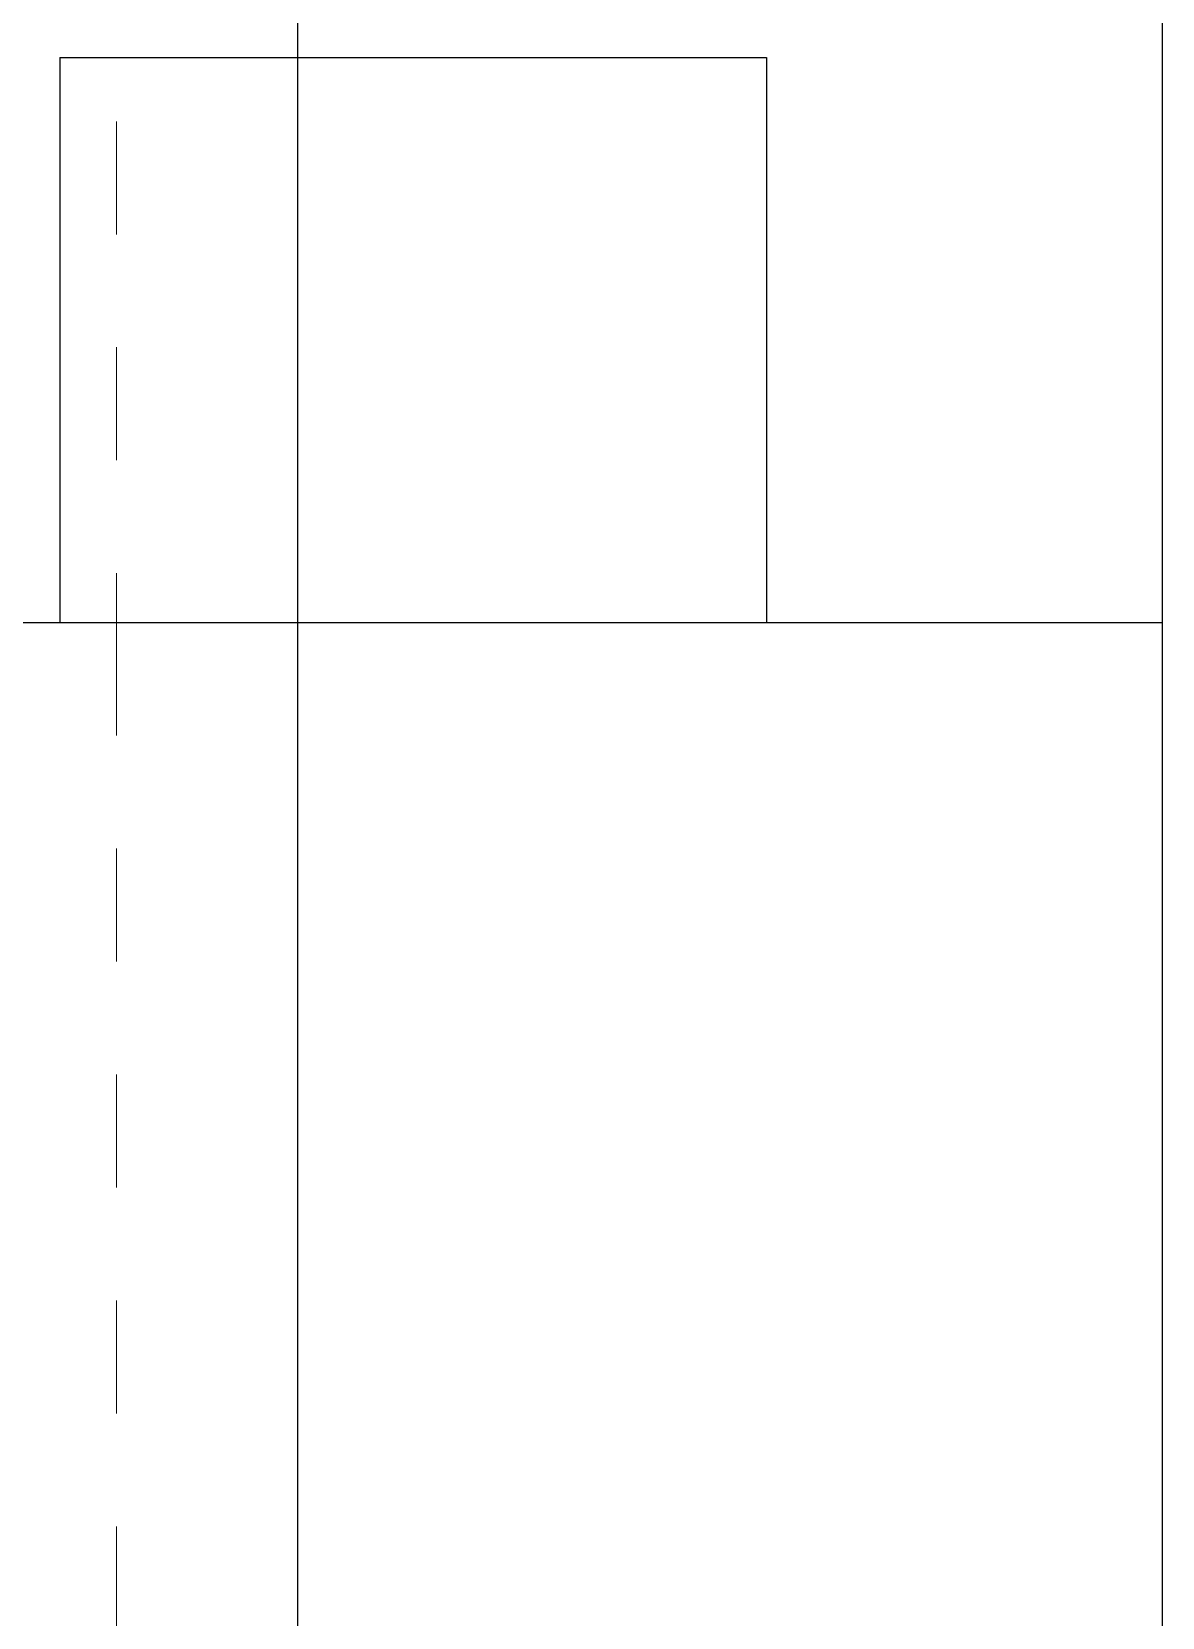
# Model space of a CAD drawing. Header units: inches. Extents: x -97.9 to -4.6, y 287.7 to 374.8.
# Drawn here: x -67.805 to -66.805, y 359.787 to 361.19 of the extents above; entities that cross this region are included whole.
import ezdxf

# ---------------------------------------------------------------- set-up
doc = ezdxf.new("R2010")
doc.units = ezdxf.units.IN
doc.header["$MEASUREMENT"] = 0
doc.linetypes.add('DASHED2', pattern=[0.375, 0.25, -0.125])
doc.linetypes.add('HIDDEN', pattern=[0.375, 0.25, -0.125])
doc.layers.add('A2 Hatch', color=8, linetype='Continuous', lineweight=9)

msp = doc.modelspace()

# ---------------------------------------------------------------- linework, layer by layer
at = {"color": 1}
for p, q in [((-66.8048, 373.4244), (-66.8048, 360.6671)), ((-67.5698, 373.1649), (-67.5698, 360.6671)), ((-67.7798, 361.1672), (-67.7798, 360.6672)), ((-67.7798, 361.1672), (-67.1548, 361.1672)), ((-67.7798, 361.1672), (-67.7798, 360.6672)), ((-67.7798, 361.1672), (-67.1548, 361.1672)), ((-67.7798, 361.1672), (-67.7798, 360.6672)), ((-67.7798, 361.1672), (-67.1548, 361.1672)), ((-67.7798, 361.1672), (-67.7798, 360.6672)), ((-67.7798, 361.1672), (-67.1548, 361.1672)), ((-67.7798, 361.1671), (-67.7798, 360.6671)), ((-67.7798, 361.1671), (-67.1548, 361.1671)), ((-67.7798, 361.1671), (-67.7798, 360.6671)), ((-67.7798, 361.1671), (-67.1548, 361.1671)), ((-67.7798, 361.1671), (-67.7798, 360.6671)), ((-67.7798, 361.1671), (-67.1548, 361.1671)), ((-67.7798, 361.1671), (-67.7798, 360.6671)), ((-67.7798, 361.1671), (-67.1548, 361.1671)), ((-67.7798, 361.1671), (-67.7798, 360.6671)), ((-67.7798, 361.1671), (-67.1548, 361.1671)), ((-67.7798, 361.1671), (-67.7798, 360.6671)), ((-67.7798, 361.1671), (-67.1548, 361.1671)), ((-67.7798, 361.1671), (-67.7798, 360.6671)), ((-67.7798, 361.1671), (-67.1548, 361.1671)), ((-67.7798, 361.1671), (-67.7798, 360.6671)), ((-67.7798, 361.1671), (-67.1548, 361.1671)), ((-67.7798, 361.1671), (-67.7798, 360.6671)), ((-67.7798, 361.1671), (-67.1548, 361.1671)), ((-67.7798, 361.1671), (-67.7798, 360.6671)), ((-67.7798, 361.1671), (-67.1548, 361.1671)), ((-67.7798, 361.1671), (-67.7798, 360.6671)), ((-67.7798, 361.1671), (-67.1548, 361.1671)), ((-67.7798, 361.1671), (-67.7798, 360.6671)), ((-67.7798, 361.1671), (-67.1548, 361.1671)), ((-67.7798, 361.1671), (-67.7798, 360.6671)), ((-67.7798, 361.1671), (-67.1548, 361.1671)), ((-67.7798, 361.1671), (-67.7798, 360.6671)), ((-67.7798, 361.1671), (-67.1548, 361.1671)), ((-67.7798, 361.1671), (-67.7798, 360.6671)), ((-67.7798, 361.1671), (-67.1548, 361.1671)), ((-67.7798, 361.1671), (-67.7798, 360.6671)), ((-67.7798, 361.1671), (-67.1548, 361.1671)), ((-67.7798, 361.1671), (-67.7798, 360.6671)), ((-67.7798, 361.1671), (-67.1548, 361.1671)), ((-67.7798, 361.1671), (-67.7798, 360.6671)), ((-67.7798, 361.1671), (-67.1548, 361.1671)), ((-67.7798, 361.1671), (-67.7798, 360.6671)), ((-67.7798, 361.1671), (-67.1548, 361.1671)), ((-67.7798, 361.1671), (-67.7798, 360.6671)), ((-67.7798, 361.1671), (-67.1548, 361.1671)), ((-67.7798, 361.1671), (-67.7798, 360.6671)), ((-67.7798, 361.1671), (-67.1548, 361.1671)), ((-67.7798, 361.1671), (-67.7798, 360.6671)), ((-67.7798, 361.1671), (-67.1548, 361.1671)), ((-67.7798, 361.1671), (-67.7798, 360.6671)), ((-67.7798, 361.1671), (-67.1548, 361.1671)), ((-67.7798, 361.1671), (-67.7798, 360.6671)), ((-67.7798, 361.1671), (-67.1548, 361.1671)), ((-67.7798, 361.1671), (-67.7798, 360.6671)), ((-67.7798, 361.1671), (-67.1548, 361.1671)), ((-67.7798, 361.1671), (-67.7798, 360.6671)), ((-67.7798, 361.1671), (-67.1548, 361.1671)), ((-67.7798, 361.1671), (-67.7798, 360.6671)), ((-67.7798, 361.1671), (-67.1548, 361.1671)), ((-67.7798, 361.1671), (-67.7798, 360.6671)), ((-67.7798, 361.1671), (-67.1548, 361.1671)), ((-67.7798, 361.1671), (-67.7798, 360.6671)), ((-67.7798, 361.1671), (-67.1548, 361.1671)), ((-67.7798, 361.1671), (-67.7798, 360.6671)), ((-67.7798, 361.1671), (-67.1548, 361.1671)), ((-67.7798, 361.1671), (-67.7798, 360.6671)), ((-67.7798, 361.1671), (-67.1548, 361.1671)), ((-67.7798, 361.1671), (-67.7798, 360.6671)), ((-67.7798, 361.1671), (-67.1548, 361.1671)), ((-67.7798, 361.1671), (-67.7798, 360.6671)), ((-67.7798, 361.1671), (-67.1548, 361.1671)), ((-67.7798, 361.1671), (-67.7798, 360.6671)), ((-67.7798, 361.1671), (-67.1548, 361.1671)), ((-67.7798, 361.1671), (-67.7798, 360.6671)), ((-67.7798, 361.1671), (-67.1548, 361.1671)), ((-67.7798, 361.1671), (-67.7798, 360.6671)), ((-67.7798, 361.1671), (-67.1548, 361.1671)), ((-67.7798, 361.1671), (-67.7798, 360.6671)), ((-67.7798, 361.1671), (-67.1548, 361.1671)), ((-67.7798, 361.1671), (-67.7798, 360.6671)), ((-67.7798, 361.1671), (-67.1548, 361.1671)), ((-67.7798, 361.1671), (-67.7798, 360.6671)), ((-67.7798, 361.1671), (-67.1548, 361.1671)), ((-67.7798, 361.1671), (-67.7798, 360.6671)), ((-67.7798, 361.1671), (-67.1548, 361.1671)), ((-67.7798, 361.1671), (-67.7798, 360.6671)), ((-67.7798, 361.1671), (-67.1548, 361.1671)), ((-67.7798, 361.1671), (-67.7798, 360.6671)), ((-67.7798, 361.1671), (-67.1548, 361.1671)), ((-67.7798, 361.1671), (-67.7798, 360.6671)), ((-67.7798, 361.1671), (-67.1548, 361.1671)), ((-67.7798, 361.1671), (-67.7798, 360.6671)), ((-67.7798, 361.1671), (-67.1548, 361.1671)), ((-67.7798, 361.1671), (-67.7798, 360.6671)), ((-67.7798, 361.1671), (-67.1548, 361.1671)), ((-67.7798, 361.1671), (-67.7798, 360.6671)), ((-67.7798, 361.1671), (-67.1548, 361.1671)), ((-67.7798, 361.1671), (-67.7798, 360.6671)), ((-67.7798, 361.1671), (-67.1548, 361.1671)), ((-67.7798, 361.1671), (-67.7798, 360.6671)), ((-67.7798, 361.1671), (-67.1548, 361.1671)), ((-67.7798, 361.1671), (-67.7798, 360.6671)), ((-67.7798, 361.1671), (-67.1548, 361.1671)), ((-67.7798, 361.1671), (-67.7798, 360.6671)), ((-67.7798, 361.1671), (-67.1548, 361.1671)), ((-67.7798, 361.1671), (-67.7798, 360.6671)), ((-67.7798, 361.1671), (-67.1548, 361.1671)), ((-67.7798, 361.1671), (-67.7798, 360.6671)), ((-67.7798, 361.1671), (-67.1548, 361.1671)), ((-67.1548, 361.1672), (-67.1548, 360.6672)), ((-67.1548, 361.1672), (-67.1548, 360.6672)), ((-67.1548, 361.1672), (-67.1548, 360.6672)), ((-67.1548, 361.1672), (-67.1548, 360.6672)), ((-67.1548, 361.1671), (-67.1548, 360.6671)), ((-67.1548, 361.1671), (-67.1548, 360.6671)), ((-67.1548, 361.1671), (-67.1548, 360.6671)), ((-67.1548, 361.1671), (-67.1548, 360.6671)), ((-67.1548, 361.1671), (-67.1548, 360.6671)), ((-67.1548, 361.1671), (-67.1548, 360.6671)), ((-67.1548, 361.1671), (-67.1548, 360.6671)), ((-67.1548, 361.1671), (-67.1548, 360.6671)), ((-67.1548, 361.1671), (-67.1548, 360.6671)), ((-67.1548, 361.1671), (-67.1548, 360.6671)), ((-67.1548, 361.1671), (-67.1548, 360.6671)), ((-67.1548, 361.1671), (-67.1548, 360.6671)), ((-67.1548, 361.1671), (-67.1548, 360.6671)), ((-67.1548, 361.1671), (-67.1548, 360.6671)), ((-67.1548, 361.1671), (-67.1548, 360.6671)), ((-67.1548, 361.1671), (-67.1548, 360.6671)), ((-67.1548, 361.1671), (-67.1548, 360.6671)), ((-67.1548, 361.1671), (-67.1548, 360.6671)), ((-67.1548, 361.1671), (-67.1548, 360.6671)), ((-67.1548, 361.1671), (-67.1548, 360.6671)), ((-67.1548, 361.1671), (-67.1548, 360.6671)), ((-67.1548, 361.1671), (-67.1548, 360.6671)), ((-67.1548, 361.1671), (-67.1548, 360.6671)), ((-67.1548, 361.1671), (-67.1548, 360.6671)), ((-67.1548, 361.1671), (-67.1548, 360.6671)), ((-67.1548, 361.1671), (-67.1548, 360.6671)), ((-67.1548, 361.1671), (-67.1548, 360.6671)), ((-67.1548, 361.1671), (-67.1548, 360.6671)), ((-67.1548, 361.1671), (-67.1548, 360.6671)), ((-67.1548, 361.1671), (-67.1548, 360.6671)), ((-67.1548, 361.1671), (-67.1548, 360.6671)), ((-67.1548, 361.1671), (-67.1548, 360.6671)), ((-67.1548, 361.1671), (-67.1548, 360.6671)), ((-67.1548, 361.1671), (-67.1548, 360.6671)), ((-67.1548, 361.1671), (-67.1548, 360.6671)), ((-67.1548, 361.1671), (-67.1548, 360.6671)), ((-67.1548, 361.1671), (-67.1548, 360.6671)), ((-67.1548, 361.1671), (-67.1548, 360.6671)), ((-67.1548, 361.1671), (-67.1548, 360.6671)), ((-67.1548, 361.1671), (-67.1548, 360.6671)), ((-67.1548, 361.1671), (-67.1548, 360.6671)), ((-67.1548, 361.1671), (-67.1548, 360.6671)), ((-67.1548, 361.1671), (-67.1548, 360.6671)), ((-67.1548, 361.1671), (-67.1548, 360.6671)), ((-67.1548, 361.1671), (-67.1548, 360.6671)), ((-67.1548, 361.1671), (-67.1548, 360.6671)), ((-67.1548, 361.1671), (-67.1548, 360.6671)), ((-67.1548, 361.1671), (-67.1548, 360.6671)), ((-67.1548, 361.1671), (-67.1548, 360.6671)), ((-67.1548, 361.1671), (-67.1548, 360.6671)), ((-67.1548, 361.1671), (-67.1548, 360.6671)), ((-67.1548, 361.1671), (-67.1548, 360.6671)), ((-68.8048, 360.6672), (-66.8048, 360.6672)), ((-68.8048, 360.6672), (-66.8048, 360.6672)), ((-68.8048, 360.6672), (-66.8048, 360.6672)), ((-68.8048, 360.6672), (-66.8048, 360.6672)), ((-68.8048, 360.6672), (-66.8048, 360.6672)), ((-68.8048, 360.6672), (-66.8048, 360.6672)), ((-68.8048, 360.6672), (-66.8048, 360.6672)), ((-68.8048, 360.6672), (-66.8048, 360.6672)), ((-68.8048, 360.6672), (-66.8048, 360.6672)), ((-68.8048, 360.6672), (-66.8048, 360.6672)), ((-68.8048, 360.6671), (-66.8048, 360.6671)), ((-68.8048, 360.6671), (-66.8048, 360.6671)), ((-68.8048, 360.6671), (-66.8048, 360.6671)), ((-68.8048, 360.6671), (-66.8048, 360.6671)), ((-68.8048, 360.6671), (-66.8048, 360.6671)), ((-68.8048, 360.6671), (-66.8048, 360.6671)), ((-68.8048, 360.6671), (-66.8048, 360.6671)), ((-68.8048, 360.6671), (-66.8048, 360.6671)), ((-68.8048, 360.6671), (-66.8048, 360.6671)), ((-68.8048, 360.6671), (-66.8048, 360.6671)), ((-68.8048, 360.6671), (-66.8048, 360.6671)), ((-68.8048, 360.6671), (-66.8048, 360.6671)), ((-68.8048, 360.6671), (-66.8048, 360.6671)), ((-68.8048, 360.6671), (-66.8048, 360.6671)), ((-68.8048, 360.6671), (-66.8048, 360.6671)), ((-68.8048, 360.6671), (-66.8048, 360.6671)), ((-68.8048, 360.6671), (-66.8048, 360.6671)), ((-68.8048, 360.6671), (-66.8048, 360.6671)), ((-68.8048, 360.6671), (-66.8048, 360.6671)), ((-68.8048, 360.6671), (-66.8048, 360.6671)), ((-68.8048, 360.6671), (-66.8048, 360.6671)), ((-68.8048, 360.6671), (-66.8048, 360.6671)), ((-68.8048, 360.6671), (-66.8048, 360.6671)), ((-68.8048, 360.6671), (-66.8048, 360.6671)), ((-68.8048, 360.6671), (-66.8048, 360.6671)), ((-68.8048, 360.6671), (-66.8048, 360.6671)), ((-68.8048, 360.6671), (-66.8048, 360.6671)), ((-68.8048, 360.6671), (-66.8048, 360.6671)), ((-68.8048, 360.6671), (-66.8048, 360.6671)), ((-68.8048, 360.6671), (-66.8048, 360.6671)), ((-68.8048, 360.6671), (-66.8048, 360.6671)), ((-68.8048, 360.6671), (-66.8048, 360.6671)), ((-68.8048, 360.6671), (-66.8048, 360.6671)), ((-68.8048, 360.6671), (-66.8048, 360.6671)), ((-68.8048, 360.6671), (-66.8048, 360.6671)), ((-68.8048, 360.6671), (-66.8048, 360.6671)), ((-68.8048, 360.6671), (-66.8048, 360.6671)), ((-68.8048, 360.6671), (-66.8048, 360.6671)), ((-68.8048, 360.6671), (-66.8048, 360.6671)), ((-68.8048, 360.6671), (-66.8048, 360.6671)), ((-68.8048, 360.6671), (-66.8048, 360.6671)), ((-68.8048, 360.6671), (-66.8048, 360.6671)), ((-68.8048, 360.6671), (-66.8048, 360.6671)), ((-68.8048, 360.6671), (-66.8048, 360.6671)), ((-68.8048, 360.6671), (-66.8048, 360.6671)), ((-68.8048, 360.6671), (-66.8048, 360.6671)), ((-68.8048, 360.6671), (-66.8048, 360.6671)), ((-68.8048, 360.6671), (-66.8048, 360.6671)), ((-68.8048, 360.6671), (-66.8048, 360.6671)), ((-68.8048, 360.6671), (-66.8048, 360.6671)), ((-68.8048, 360.6671), (-66.8048, 360.6671)), ((-68.8048, 360.6671), (-66.8048, 360.6671)), ((-68.8048, 360.6671), (-66.8048, 360.6671)), ((-68.8048, 360.6671), (-66.8048, 360.6671)), ((-68.8048, 360.6671), (-66.8048, 360.6671)), ((-68.8048, 360.6671), (-66.8048, 360.6671)), ((-68.8048, 360.6671), (-66.8048, 360.6671)), ((-68.8048, 360.6671), (-66.8048, 360.6671)), ((-68.8048, 360.6671), (-66.8048, 360.6671)), ((-68.8048, 360.6671), (-66.8048, 360.6671)), ((-68.8048, 360.6671), (-66.8048, 360.6671)), ((-68.8048, 360.6671), (-66.8048, 360.6671)), ((-68.8048, 360.6671), (-66.8048, 360.6671)), ((-68.8048, 360.6671), (-66.8048, 360.6671)), ((-68.8048, 360.6671), (-66.8048, 360.6671)), ((-68.8048, 360.6671), (-66.8048, 360.6671)), ((-68.8048, 360.6671), (-66.8048, 360.6671)), ((-68.8048, 360.6671), (-66.8048, 360.6671)), ((-68.8048, 360.6671), (-66.8048, 360.6671)), ((-68.8048, 360.6671), (-66.8048, 360.6671)), ((-68.8048, 360.6671), (-66.8048, 360.6671)), ((-68.8048, 360.6671), (-66.8048, 360.6671)), ((-68.8048, 360.6671), (-66.8048, 360.6671)), ((-68.8048, 360.6671), (-66.8048, 360.6671)), ((-68.8048, 360.6671), (-66.8048, 360.6671)), ((-68.8048, 360.6671), (-66.8048, 360.6671)), ((-68.8048, 360.6671), (-66.8048, 360.6671)), ((-68.8048, 360.6671), (-66.8048, 360.6671)), ((-68.8048, 360.6671), (-66.8048, 360.6671)), ((-68.8048, 360.6671), (-66.8048, 360.6671)), ((-68.8048, 360.6671), (-66.8048, 360.6671)), ((-68.8048, 360.6671), (-66.8048, 360.6671)), ((-68.8048, 360.6671), (-66.8048, 360.6671)), ((-68.8048, 360.6671), (-66.8048, 360.6671)), ((-68.8048, 360.6671), (-66.8048, 360.6671)), ((-68.8048, 360.6671), (-66.8048, 360.6671)), ((-68.8048, 360.6671), (-66.8048, 360.6671)), ((-68.8048, 360.6671), (-66.8048, 360.6671)), ((-68.8048, 360.6671), (-66.8048, 360.6671)), ((-68.8048, 360.6671), (-66.8048, 360.6671)), ((-68.8048, 360.6671), (-66.8048, 360.6671)), ((-68.8048, 360.6671), (-66.8048, 360.6671)), ((-68.8048, 360.6671), (-66.8048, 360.6671)), ((-68.8048, 360.6671), (-66.8048, 360.6671)), ((-68.8048, 360.6671), (-66.8048, 360.6671)), ((-68.8048, 360.6671), (-66.8048, 360.6671)), ((-68.8048, 360.6671), (-66.8048, 360.6671)), ((-68.8048, 360.6671), (-66.8048, 360.6671)), ((-68.8048, 360.6671), (-66.8048, 360.6671)), ((-68.8048, 360.6671), (-66.8048, 360.6671)), ((-68.8048, 360.6671), (-66.8048, 360.6671)), ((-68.8048, 360.6671), (-66.8048, 360.6671)), ((-68.8048, 360.6671), (-66.8048, 360.6671)), ((-68.8048, 360.6671), (-66.8048, 360.6671)), ((-68.8048, 360.6671), (-66.8048, 360.6671)), ((-68.8048, 360.6671), (-66.8048, 360.6671)), ((-68.8048, 360.6671), (-66.8048, 360.6671)), ((-68.8048, 360.6671), (-66.8048, 360.6671)), ((-68.8048, 360.6671), (-66.8048, 360.6671)), ((-68.8048, 360.6671), (-66.8048, 360.6671)), ((-68.8048, 360.6671), (-66.8048, 360.6671)), ((-68.8048, 360.6671), (-66.8048, 360.6671)), ((-68.8048, 360.6671), (-66.8048, 360.6671)), ((-68.8048, 360.6671), (-66.8048, 360.6671)), ((-68.8048, 360.6671), (-66.8048, 360.6671)), ((-68.8048, 360.6671), (-66.8048, 360.6671)), ((-68.8048, 360.6671), (-66.8048, 360.6671)), ((-68.8048, 360.6671), (-66.8048, 360.6671)), ((-68.8048, 360.6671), (-66.8048, 360.6671)), ((-68.8048, 360.6671), (-66.8048, 360.6671)), ((-68.8048, 360.6671), (-66.8048, 360.6671)), ((-68.8048, 360.6671), (-66.8048, 360.6671)), ((-68.8048, 360.6671), (-66.8048, 360.6671)), ((-68.8048, 360.6671), (-66.8048, 360.6671)), ((-68.8048, 360.6671), (-66.8048, 360.6671)), ((-68.8048, 360.6671), (-66.8048, 360.6671)), ((-68.8048, 360.6671), (-66.8048, 360.6671)), ((-68.8048, 360.6671), (-66.8048, 360.6671)), ((-68.8048, 360.6671), (-66.8048, 360.6671)), ((-68.8048, 360.6671), (-66.8048, 360.6671)), ((-68.3898, 360.6672), (-66.8048, 360.6672)), ((-68.3898, 360.6672), (-66.8048, 360.6672)), ((-68.3898, 360.6672), (-66.8048, 360.6672)), ((-68.3898, 360.6672), (-66.8048, 360.6672)), ((-68.3898, 360.6671), (-66.8048, 360.6671)), ((-68.3898, 360.6671), (-66.8048, 360.6671)), ((-68.3898, 360.6671), (-66.8048, 360.6671)), ((-68.3898, 360.6671), (-66.8048, 360.6671)), ((-68.3898, 360.6671), (-66.8048, 360.6671)), ((-68.3898, 360.6671), (-66.8048, 360.6671)), ((-68.3898, 360.6671), (-66.8048, 360.6671)), ((-68.3898, 360.6671), (-66.8048, 360.6671)), ((-68.3898, 360.6671), (-66.8048, 360.6671)), ((-68.3898, 360.6671), (-66.8048, 360.6671)), ((-68.3898, 360.6671), (-66.8048, 360.6671)), ((-68.3898, 360.6671), (-66.8048, 360.6671)), ((-68.3898, 360.6671), (-66.8048, 360.6671)), ((-68.3898, 360.6671), (-66.8048, 360.6671)), ((-68.3898, 360.6671), (-66.8048, 360.6671)), ((-68.3898, 360.6671), (-66.8048, 360.6671)), ((-68.3898, 360.6671), (-66.8048, 360.6671)), ((-68.3898, 360.6671), (-66.8048, 360.6671)), ((-68.3898, 360.6671), (-66.8048, 360.6671)), ((-68.3898, 360.6671), (-66.8048, 360.6671)), ((-68.3898, 360.6671), (-66.8048, 360.6671)), ((-68.3898, 360.6671), (-66.8048, 360.6671)), ((-68.3898, 360.6671), (-66.8048, 360.6671)), ((-68.3898, 360.6671), (-66.8048, 360.6671)), ((-68.3898, 360.6671), (-66.8048, 360.6671)), ((-68.3898, 360.6671), (-66.8048, 360.6671)), ((-68.3898, 360.6671), (-66.8048, 360.6671)), ((-68.3898, 360.6671), (-66.8048, 360.6671)), ((-68.3898, 360.6671), (-66.8048, 360.6671)), ((-68.3898, 360.6671), (-66.8048, 360.6671)), ((-68.3898, 360.6671), (-66.8048, 360.6671)), ((-68.3898, 360.6671), (-66.8048, 360.6671)), ((-68.3898, 360.6671), (-66.8048, 360.6671)), ((-68.3898, 360.6671), (-66.8048, 360.6671)), ((-68.3898, 360.6671), (-66.8048, 360.6671)), ((-68.3898, 360.6671), (-66.8048, 360.6671)), ((-68.3898, 360.6671), (-66.8048, 360.6671)), ((-68.3898, 360.6671), (-66.8048, 360.6671)), ((-68.3898, 360.6671), (-66.8048, 360.6671)), ((-68.3898, 360.6671), (-66.8048, 360.6671)), ((-68.3898, 360.6671), (-66.8048, 360.6671)), ((-68.3898, 360.6671), (-66.8048, 360.6671)), ((-68.3898, 360.6671), (-66.8048, 360.6671)), ((-68.3898, 360.6671), (-66.8048, 360.6671)), ((-68.3898, 360.6671), (-66.8048, 360.6671)), ((-68.3898, 360.6671), (-66.8048, 360.6671)), ((-68.3898, 360.6671), (-66.8048, 360.6671)), ((-68.3898, 360.6671), (-66.8048, 360.6671)), ((-68.3898, 360.6671), (-66.8048, 360.6671)), ((-68.3898, 360.6671), (-66.8048, 360.6671)), ((-68.3898, 360.6671), (-66.8048, 360.6671)), ((-68.3898, 360.6671), (-66.8048, 360.6671)), ((-67.5698, 360.6671), (-67.5698, 348.6671)), ((-66.8048, 360.6671), (-66.8048, 348.6671))]:
    msp.add_line(p, q, dxfattribs=at)
at = {"color": 1, "linetype": 'HIDDEN', "ltscale": 0.02}
for p, q in [((-67.7798, 361.1672), (-67.7798, 360.6672)), ((-67.7798, 361.1672), (-67.1548, 361.1672)), ((-67.7798, 361.1672), (-67.7798, 360.6672)), ((-67.7798, 361.1672), (-67.1548, 361.1672)), ((-67.7798, 361.1672), (-67.7798, 360.6672)), ((-67.7798, 361.1672), (-67.1548, 361.1672)), ((-67.7798, 361.1672), (-67.7798, 360.6672)), ((-67.7798, 361.1672), (-67.1548, 361.1672)), ((-67.7798, 361.1672), (-67.7798, 360.6672)), ((-67.7798, 361.1672), (-67.1548, 361.1672)), ((-67.7798, 361.1672), (-67.7798, 360.6672)), ((-67.7798, 361.1672), (-67.1548, 361.1672)), ((-67.7798, 361.1672), (-67.7798, 360.6672)), ((-67.7798, 361.1672), (-67.1548, 361.1672)), ((-67.7798, 361.1672), (-67.7798, 360.6672)), ((-67.7798, 361.1672), (-67.1548, 361.1672)), ((-67.7798, 361.1672), (-67.7798, 360.6672)), ((-67.7798, 361.1672), (-67.1548, 361.1672)), ((-67.7798, 361.1672), (-67.7798, 360.6672)), ((-67.7798, 361.1672), (-67.1548, 361.1672)), ((-67.7798, 361.1671), (-67.7798, 360.6671)), ((-67.7798, 361.1671), (-67.1548, 361.1671)), ((-67.7798, 361.1671), (-67.7798, 360.6671)), ((-67.7798, 361.1671), (-67.1548, 361.1671)), ((-67.7798, 361.1671), (-67.7798, 360.6671)), ((-67.7798, 361.1671), (-67.1548, 361.1671)), ((-67.7798, 361.1671), (-67.7798, 360.6671)), ((-67.7798, 361.1671), (-67.1548, 361.1671)), ((-67.7798, 361.1671), (-67.7798, 360.6671)), ((-67.7798, 361.1671), (-67.1548, 361.1671)), ((-67.7798, 361.1671), (-67.7798, 360.6671)), ((-67.7798, 361.1671), (-67.1548, 361.1671)), ((-67.7798, 361.1671), (-67.7798, 360.6671)), ((-67.7798, 361.1671), (-67.1548, 361.1671)), ((-67.7798, 361.1671), (-67.7798, 360.6671)), ((-67.7798, 361.1671), (-67.1548, 361.1671)), ((-67.7798, 361.1671), (-67.7798, 360.6671)), ((-67.7798, 361.1671), (-67.1548, 361.1671)), ((-67.7798, 361.1671), (-67.7798, 360.6671)), ((-67.7798, 361.1671), (-67.1548, 361.1671)), ((-67.7798, 361.1671), (-67.7798, 360.6671)), ((-67.7798, 361.1671), (-67.1548, 361.1671)), ((-67.7798, 361.1671), (-67.7798, 360.6671)), ((-67.7798, 361.1671), (-67.1548, 361.1671)), ((-67.7798, 361.1671), (-67.7798, 360.6671)), ((-67.7798, 361.1671), (-67.1548, 361.1671)), ((-67.7798, 361.1671), (-67.7798, 360.6671)), ((-67.7798, 361.1671), (-67.1548, 361.1671)), ((-67.7798, 361.1671), (-67.7798, 360.6671)), ((-67.7798, 361.1671), (-67.1548, 361.1671)), ((-67.7798, 361.1671), (-67.7798, 360.6671)), ((-67.7798, 361.1671), (-67.1548, 361.1671)), ((-67.7798, 361.1671), (-67.7798, 360.6671)), ((-67.7798, 361.1671), (-67.1548, 361.1671)), ((-67.7798, 361.1671), (-67.7798, 360.6671)), ((-67.7798, 361.1671), (-67.1548, 361.1671)), ((-67.7798, 361.1671), (-67.7798, 360.6671)), ((-67.7798, 361.1671), (-67.1548, 361.1671)), ((-67.7798, 361.1671), (-67.7798, 360.6671)), ((-67.7798, 361.1671), (-67.1548, 361.1671)), ((-67.7798, 361.1671), (-67.7798, 360.6671)), ((-67.7798, 361.1671), (-67.1548, 361.1671)), ((-67.7798, 361.1671), (-67.7798, 360.6671)), ((-67.7798, 361.1671), (-67.1548, 361.1671)), ((-67.7798, 361.1671), (-67.7798, 360.6671)), ((-67.7798, 361.1671), (-67.1548, 361.1671)), ((-67.7798, 361.1671), (-67.7798, 360.6671)), ((-67.7798, 361.1671), (-67.1548, 361.1671)), ((-67.7798, 361.1671), (-67.7798, 360.6671)), ((-67.7798, 361.1671), (-67.1548, 361.1671)), ((-67.7798, 361.1671), (-67.7798, 360.6671)), ((-67.7798, 361.1671), (-67.1548, 361.1671)), ((-67.7798, 361.1671), (-67.7798, 360.6671)), ((-67.7798, 361.1671), (-67.1548, 361.1671)), ((-67.7798, 361.1671), (-67.7798, 360.6671)), ((-67.7798, 361.1671), (-67.1548, 361.1671)), ((-67.7798, 361.1671), (-67.7798, 360.6671)), ((-67.7798, 361.1671), (-67.1548, 361.1671)), ((-67.7798, 361.1671), (-67.7798, 360.6671)), ((-67.7798, 361.1671), (-67.1548, 361.1671)), ((-67.7798, 361.1671), (-67.7798, 360.6671)), ((-67.7798, 361.1671), (-67.1548, 361.1671)), ((-67.7798, 361.1671), (-67.7798, 360.6671)), ((-67.7798, 361.1671), (-67.1548, 361.1671)), ((-67.7798, 361.1671), (-67.7798, 360.6671)), ((-67.7798, 361.1671), (-67.1548, 361.1671)), ((-67.7798, 361.1671), (-67.7798, 360.6671)), ((-67.7798, 361.1671), (-67.1548, 361.1671)), ((-67.7798, 361.1671), (-67.7798, 360.6671)), ((-67.7798, 361.1671), (-67.1548, 361.1671)), ((-67.7798, 361.1671), (-67.7798, 360.6671)), ((-67.7798, 361.1671), (-67.1548, 361.1671)), ((-67.7798, 361.1671), (-67.7798, 360.6671)), ((-67.7798, 361.1671), (-67.1548, 361.1671)), ((-67.7798, 361.1671), (-67.7798, 360.6671)), ((-67.7798, 361.1671), (-67.1548, 361.1671)), ((-67.7798, 361.1671), (-67.7798, 360.6671)), ((-67.7798, 361.1671), (-67.1548, 361.1671)), ((-67.7798, 361.1671), (-67.7798, 360.6671)), ((-67.7798, 361.1671), (-67.1548, 361.1671)), ((-67.7798, 361.1671), (-67.7798, 360.6671)), ((-67.7798, 361.1671), (-67.1548, 361.1671)), ((-67.7798, 361.1671), (-67.7798, 360.6671)), ((-67.7798, 361.1671), (-67.1548, 361.1671)), ((-67.7798, 361.1671), (-67.7798, 360.6671)), ((-67.7798, 361.1671), (-67.1548, 361.1671)), ((-67.7798, 361.1671), (-67.7798, 360.6671)), ((-67.7798, 361.1671), (-67.1548, 361.1671)), ((-67.7798, 361.1671), (-67.7798, 360.6671)), ((-67.7798, 361.1671), (-67.1548, 361.1671)), ((-67.7798, 361.1671), (-67.7798, 360.6671)), ((-67.7798, 361.1671), (-67.1548, 361.1671)), ((-67.7798, 361.1671), (-67.7798, 360.6671)), ((-67.7798, 361.1671), (-67.1548, 361.1671)), ((-67.7798, 361.1671), (-67.7798, 360.6671)), ((-67.7798, 361.1671), (-67.1548, 361.1671)), ((-67.7798, 361.1671), (-67.7798, 360.6671)), ((-67.7798, 361.1671), (-67.1548, 361.1671)), ((-67.7798, 361.1671), (-67.7798, 360.6671)), ((-67.7798, 361.1671), (-67.1548, 361.1671)), ((-67.7798, 361.1671), (-67.7798, 360.6671)), ((-67.7798, 361.1671), (-67.1548, 361.1671)), ((-67.7798, 361.1671), (-67.7798, 360.6671)), ((-67.7798, 361.1671), (-67.1548, 361.1671)), ((-67.7798, 361.1671), (-67.7798, 360.6671)), ((-67.7798, 361.1671), (-67.1548, 361.1671)), ((-67.7798, 361.1671), (-67.7798, 360.6671)), ((-67.7798, 361.1671), (-67.1548, 361.1671)), ((-67.7798, 361.1671), (-67.7798, 360.6671)), ((-67.7798, 361.1671), (-67.1548, 361.1671)), ((-67.7798, 361.1671), (-67.7798, 360.6671)), ((-67.7798, 361.1671), (-67.1548, 361.1671)), ((-67.7798, 361.1671), (-67.7798, 360.6671)), ((-67.7798, 361.1671), (-67.1548, 361.1671)), ((-67.7798, 361.1671), (-67.7798, 360.6671)), ((-67.7798, 361.1671), (-67.1548, 361.1671)), ((-67.7798, 361.1671), (-67.7798, 360.6671)), ((-67.7798, 361.1671), (-67.1548, 361.1671)), ((-67.7798, 361.1671), (-67.7798, 360.6671)), ((-67.7798, 361.1671), (-67.1548, 361.1671)), ((-67.7798, 361.1671), (-67.7798, 360.6671)), ((-67.7798, 361.1671), (-67.1548, 361.1671)), ((-67.7798, 361.1671), (-67.7798, 360.6671)), ((-67.7798, 361.1671), (-67.1548, 361.1671)), ((-67.7798, 361.1671), (-67.7798, 360.6671)), ((-67.7798, 361.1671), (-67.1548, 361.1671)), ((-67.7798, 361.1671), (-67.7798, 360.6671)), ((-67.7798, 361.1671), (-67.1548, 361.1671)), ((-67.7798, 361.1671), (-67.7798, 360.6671)), ((-67.7798, 361.1671), (-67.1548, 361.1671)), ((-67.7798, 361.1671), (-67.7798, 360.6671)), ((-67.7798, 361.1671), (-67.1548, 361.1671)), ((-67.7798, 361.1671), (-67.7798, 360.6671)), ((-67.7798, 361.1671), (-67.1548, 361.1671)), ((-67.7798, 361.1671), (-67.7798, 360.6671)), ((-67.7798, 361.1671), (-67.1548, 361.1671)), ((-67.7798, 361.1671), (-67.7798, 360.6671)), ((-67.7798, 361.1671), (-67.1548, 361.1671)), ((-67.7798, 361.1671), (-67.7798, 360.6671)), ((-67.7798, 361.1671), (-67.1548, 361.1671)), ((-67.7798, 361.1671), (-67.7798, 360.6671)), ((-67.7798, 361.1671), (-67.1548, 361.1671)), ((-67.7798, 361.1671), (-67.7798, 360.6671)), ((-67.7798, 361.1671), (-67.1548, 361.1671)), ((-67.7798, 361.1671), (-67.7798, 360.6671)), ((-67.7798, 361.1671), (-67.1548, 361.1671)), ((-67.7798, 361.1671), (-67.7798, 360.6671)), ((-67.7798, 361.1671), (-67.1548, 361.1671)), ((-67.7798, 361.1671), (-67.7798, 360.6671)), ((-67.7798, 361.1671), (-67.1548, 361.1671)), ((-67.7798, 361.1671), (-67.7798, 360.6671)), ((-67.7798, 361.1671), (-67.1548, 361.1671)), ((-67.7798, 361.1671), (-67.7798, 360.6671)), ((-67.7798, 361.1671), (-67.1548, 361.1671)), ((-67.7798, 361.1671), (-67.7798, 360.6671)), ((-67.7798, 361.1671), (-67.1548, 361.1671)), ((-67.7798, 361.1671), (-67.7798, 360.6671)), ((-67.7798, 361.1671), (-67.1548, 361.1671)), ((-67.7798, 361.1671), (-67.7798, 360.6671)), ((-67.7798, 361.1671), (-67.1548, 361.1671)), ((-67.7798, 361.1671), (-67.7798, 360.6671)), ((-67.7798, 361.1671), (-67.1548, 361.1671)), ((-67.7798, 361.1671), (-67.7798, 360.6671)), ((-67.7798, 361.1671), (-67.1548, 361.1671)), ((-67.7798, 361.1671), (-67.7798, 360.6671)), ((-67.7798, 361.1671), (-67.1548, 361.1671)), ((-67.7798, 361.1671), (-67.7798, 360.6671)), ((-67.7798, 361.1671), (-67.1548, 361.1671)), ((-67.7798, 361.1671), (-67.7798, 360.6671)), ((-67.7798, 361.1671), (-67.1548, 361.1671)), ((-67.7798, 361.1671), (-67.7798, 360.6671)), ((-67.7798, 361.1671), (-67.1548, 361.1671)), ((-67.7798, 361.1671), (-67.7798, 360.6671)), ((-67.7798, 361.1671), (-67.1548, 361.1671)), ((-67.7798, 361.1671), (-67.7798, 360.6671)), ((-67.7798, 361.1671), (-67.1548, 361.1671)), ((-67.7798, 361.1671), (-67.7798, 360.6671)), ((-67.7798, 361.1671), (-67.1548, 361.1671)), ((-67.7798, 361.1671), (-67.7798, 360.6671)), ((-67.7798, 361.1671), (-67.1548, 361.1671)), ((-67.7798, 361.1671), (-67.7798, 360.6671)), ((-67.7798, 361.1671), (-67.1548, 361.1671)), ((-67.7798, 361.1671), (-67.7798, 360.6671)), ((-67.7798, 361.1671), (-67.1548, 361.1671)), ((-67.7798, 361.1671), (-67.7798, 360.6671)), ((-67.7798, 361.1671), (-67.1548, 361.1671)), ((-67.7798, 361.1671), (-67.7798, 360.6671)), ((-67.7798, 361.1671), (-67.1548, 361.1671)), ((-67.7798, 361.1671), (-67.7798, 360.6671)), ((-67.7798, 361.1671), (-67.1548, 361.1671)), ((-67.7798, 361.1671), (-67.7798, 360.6671)), ((-67.7798, 361.1671), (-67.1548, 361.1671)), ((-67.7798, 361.1671), (-67.7798, 360.6671)), ((-67.7798, 361.1671), (-67.1548, 361.1671)), ((-67.7798, 361.1671), (-67.7798, 360.6671)), ((-67.7798, 361.1671), (-67.1548, 361.1671)), ((-67.7798, 361.1671), (-67.7798, 360.6671)), ((-67.7798, 361.1671), (-67.1548, 361.1671)), ((-67.7798, 361.1671), (-67.7798, 360.6671)), ((-67.7798, 361.1671), (-67.1548, 361.1671)), ((-67.7798, 361.1671), (-67.7798, 360.6671)), ((-67.7798, 361.1671), (-67.1548, 361.1671)), ((-67.7798, 361.1671), (-67.7798, 360.6671)), ((-67.7798, 361.1671), (-67.1548, 361.1671)), ((-67.7798, 361.1671), (-67.7798, 360.6671)), ((-67.7798, 361.1671), (-67.1548, 361.1671)), ((-67.7798, 361.1671), (-67.7798, 360.6671)), ((-67.7798, 361.1671), (-67.1548, 361.1671)), ((-67.7798, 361.1671), (-67.7798, 360.6671)), ((-67.7798, 361.1671), (-67.1548, 361.1671)), ((-67.7798, 361.1671), (-67.7798, 360.6671)), ((-67.7798, 361.1671), (-67.1548, 361.1671)), ((-67.7798, 361.1671), (-67.7798, 360.6671)), ((-67.7798, 361.1671), (-67.1548, 361.1671)), ((-67.7798, 361.1671), (-67.7798, 360.6671)), ((-67.7798, 361.1671), (-67.1548, 361.1671)), ((-67.7798, 361.1671), (-67.7798, 360.6671)), ((-67.7798, 361.1671), (-67.1548, 361.1671)), ((-67.7798, 361.1671), (-67.7798, 360.6671)), ((-67.7798, 361.1671), (-67.1548, 361.1671)), ((-67.7798, 361.1671), (-67.7798, 360.6671)), ((-67.7798, 361.1671), (-67.1548, 361.1671)), ((-67.7798, 361.1671), (-67.7798, 360.6671)), ((-67.7798, 361.1671), (-67.1548, 361.1671)), ((-67.7798, 361.1671), (-67.7798, 360.6671)), ((-67.7798, 361.1671), (-67.1548, 361.1671)), ((-67.7798, 361.1671), (-67.7798, 360.6671)), ((-67.7798, 361.1671), (-67.1548, 361.1671)), ((-67.7798, 361.1671), (-67.7798, 360.6671)), ((-67.7798, 361.1671), (-67.1548, 361.1671)), ((-67.7798, 361.1671), (-67.7798, 360.6671)), ((-67.7798, 361.1671), (-67.1548, 361.1671)), ((-67.7798, 361.1671), (-67.7798, 360.6671)), ((-67.7798, 361.1671), (-67.1548, 361.1671)), ((-67.7798, 361.1671), (-67.7798, 360.6671)), ((-67.7798, 361.1671), (-67.1548, 361.1671)), ((-67.7798, 361.1671), (-67.7798, 360.6671)), ((-67.7798, 361.1671), (-67.1548, 361.1671)), ((-67.7798, 361.1671), (-67.7798, 360.6671)), ((-67.7798, 361.1671), (-67.1548, 361.1671)), ((-67.7798, 361.1671), (-67.7798, 360.6671)), ((-67.7798, 361.1671), (-67.1548, 361.1671)), ((-67.7798, 361.1671), (-67.7798, 360.6671)), ((-67.7798, 361.1671), (-67.1548, 361.1671)), ((-67.7798, 361.1671), (-67.7798, 360.6671)), ((-67.7798, 361.1671), (-67.1548, 361.1671)), ((-67.7798, 361.1671), (-67.7798, 360.6671)), ((-67.7798, 361.1671), (-67.1548, 361.1671)), ((-67.7798, 361.1671), (-67.7798, 360.6671)), ((-67.7798, 361.1671), (-67.1548, 361.1671)), ((-67.7798, 361.1671), (-67.7798, 360.6671)), ((-67.7798, 361.1671), (-67.1548, 361.1671)), ((-67.7798, 361.1671), (-67.7798, 360.6671)), ((-67.7798, 361.1671), (-67.1548, 361.1671)), ((-67.7798, 361.1671), (-67.7798, 360.6671)), ((-67.7798, 361.1671), (-67.1548, 361.1671)), ((-67.7798, 361.1671), (-67.7798, 360.6671)), ((-67.7798, 361.1671), (-67.1548, 361.1671)), ((-67.7798, 361.1671), (-67.7798, 360.6671)), ((-67.7798, 361.1671), (-67.1548, 361.1671)), ((-67.1548, 361.1672), (-67.1548, 360.6672)), ((-67.1548, 361.1672), (-67.1548, 360.6672)), ((-67.1548, 361.1672), (-67.1548, 360.6672)), ((-67.1548, 361.1672), (-67.1548, 360.6672)), ((-67.1548, 361.1672), (-67.1548, 360.6672)), ((-67.1548, 361.1672), (-67.1548, 360.6672)), ((-67.1548, 361.1672), (-67.1548, 360.6672)), ((-67.1548, 361.1672), (-67.1548, 360.6672)), ((-67.1548, 361.1672), (-67.1548, 360.6672)), ((-67.1548, 361.1672), (-67.1548, 360.6672)), ((-67.1548, 361.1671), (-67.1548, 360.6671)), ((-67.1548, 361.1671), (-67.1548, 360.6671)), ((-67.1548, 361.1671), (-67.1548, 360.6671)), ((-67.1548, 361.1671), (-67.1548, 360.6671)), ((-67.1548, 361.1671), (-67.1548, 360.6671)), ((-67.1548, 361.1671), (-67.1548, 360.6671)), ((-67.1548, 361.1671), (-67.1548, 360.6671)), ((-67.1548, 361.1671), (-67.1548, 360.6671)), ((-67.1548, 361.1671), (-67.1548, 360.6671)), ((-67.1548, 361.1671), (-67.1548, 360.6671)), ((-67.1548, 361.1671), (-67.1548, 360.6671)), ((-67.1548, 361.1671), (-67.1548, 360.6671)), ((-67.1548, 361.1671), (-67.1548, 360.6671)), ((-67.1548, 361.1671), (-67.1548, 360.6671)), ((-67.1548, 361.1671), (-67.1548, 360.6671)), ((-67.1548, 361.1671), (-67.1548, 360.6671)), ((-67.1548, 361.1671), (-67.1548, 360.6671)), ((-67.1548, 361.1671), (-67.1548, 360.6671)), ((-67.1548, 361.1671), (-67.1548, 360.6671)), ((-67.1548, 361.1671), (-67.1548, 360.6671)), ((-67.1548, 361.1671), (-67.1548, 360.6671)), ((-67.1548, 361.1671), (-67.1548, 360.6671)), ((-67.1548, 361.1671), (-67.1548, 360.6671)), ((-67.1548, 361.1671), (-67.1548, 360.6671)), ((-67.1548, 361.1671), (-67.1548, 360.6671)), ((-67.1548, 361.1671), (-67.1548, 360.6671)), ((-67.1548, 361.1671), (-67.1548, 360.6671)), ((-67.1548, 361.1671), (-67.1548, 360.6671)), ((-67.1548, 361.1671), (-67.1548, 360.6671)), ((-67.1548, 361.1671), (-67.1548, 360.6671)), ((-67.1548, 361.1671), (-67.1548, 360.6671)), ((-67.1548, 361.1671), (-67.1548, 360.6671)), ((-67.1548, 361.1671), (-67.1548, 360.6671)), ((-67.1548, 361.1671), (-67.1548, 360.6671)), ((-67.1548, 361.1671), (-67.1548, 360.6671)), ((-67.1548, 361.1671), (-67.1548, 360.6671)), ((-67.1548, 361.1671), (-67.1548, 360.6671)), ((-67.1548, 361.1671), (-67.1548, 360.6671)), ((-67.1548, 361.1671), (-67.1548, 360.6671)), ((-67.1548, 361.1671), (-67.1548, 360.6671)), ((-67.1548, 361.1671), (-67.1548, 360.6671)), ((-67.1548, 361.1671), (-67.1548, 360.6671)), ((-67.1548, 361.1671), (-67.1548, 360.6671)), ((-67.1548, 361.1671), (-67.1548, 360.6671)), ((-67.1548, 361.1671), (-67.1548, 360.6671)), ((-67.1548, 361.1671), (-67.1548, 360.6671)), ((-67.1548, 361.1671), (-67.1548, 360.6671)), ((-67.1548, 361.1671), (-67.1548, 360.6671)), ((-67.1548, 361.1671), (-67.1548, 360.6671)), ((-67.1548, 361.1671), (-67.1548, 360.6671)), ((-67.1548, 361.1671), (-67.1548, 360.6671)), ((-67.1548, 361.1671), (-67.1548, 360.6671)), ((-67.1548, 361.1671), (-67.1548, 360.6671)), ((-67.1548, 361.1671), (-67.1548, 360.6671)), ((-67.1548, 361.1671), (-67.1548, 360.6671)), ((-67.1548, 361.1671), (-67.1548, 360.6671)), ((-67.1548, 361.1671), (-67.1548, 360.6671)), ((-67.1548, 361.1671), (-67.1548, 360.6671)), ((-67.1548, 361.1671), (-67.1548, 360.6671)), ((-67.1548, 361.1671), (-67.1548, 360.6671)), ((-67.1548, 361.1671), (-67.1548, 360.6671)), ((-67.1548, 361.1671), (-67.1548, 360.6671)), ((-67.1548, 361.1671), (-67.1548, 360.6671)), ((-67.1548, 361.1671), (-67.1548, 360.6671)), ((-67.1548, 361.1671), (-67.1548, 360.6671)), ((-67.1548, 361.1671), (-67.1548, 360.6671)), ((-67.1548, 361.1671), (-67.1548, 360.6671)), ((-67.1548, 361.1671), (-67.1548, 360.6671)), ((-67.1548, 361.1671), (-67.1548, 360.6671)), ((-67.1548, 361.1671), (-67.1548, 360.6671)), ((-67.1548, 361.1671), (-67.1548, 360.6671)), ((-67.1548, 361.1671), (-67.1548, 360.6671)), ((-67.1548, 361.1671), (-67.1548, 360.6671)), ((-67.1548, 361.1671), (-67.1548, 360.6671)), ((-67.1548, 361.1671), (-67.1548, 360.6671)), ((-67.1548, 361.1671), (-67.1548, 360.6671)), ((-67.1548, 361.1671), (-67.1548, 360.6671)), ((-67.1548, 361.1671), (-67.1548, 360.6671)), ((-67.1548, 361.1671), (-67.1548, 360.6671)), ((-67.1548, 361.1671), (-67.1548, 360.6671)), ((-67.1548, 361.1671), (-67.1548, 360.6671)), ((-67.1548, 361.1671), (-67.1548, 360.6671)), ((-67.1548, 361.1671), (-67.1548, 360.6671)), ((-67.1548, 361.1671), (-67.1548, 360.6671)), ((-67.1548, 361.1671), (-67.1548, 360.6671)), ((-67.1548, 361.1671), (-67.1548, 360.6671)), ((-67.1548, 361.1671), (-67.1548, 360.6671)), ((-67.1548, 361.1671), (-67.1548, 360.6671)), ((-67.1548, 361.1671), (-67.1548, 360.6671)), ((-67.1548, 361.1671), (-67.1548, 360.6671)), ((-67.1548, 361.1671), (-67.1548, 360.6671)), ((-67.1548, 361.1671), (-67.1548, 360.6671)), ((-67.1548, 361.1671), (-67.1548, 360.6671)), ((-67.1548, 361.1671), (-67.1548, 360.6671)), ((-67.1548, 361.1671), (-67.1548, 360.6671)), ((-67.1548, 361.1671), (-67.1548, 360.6671)), ((-67.1548, 361.1671), (-67.1548, 360.6671)), ((-67.1548, 361.1671), (-67.1548, 360.6671)), ((-67.1548, 361.1671), (-67.1548, 360.6671)), ((-67.1548, 361.1671), (-67.1548, 360.6671)), ((-67.1548, 361.1671), (-67.1548, 360.6671)), ((-67.1548, 361.1671), (-67.1548, 360.6671)), ((-67.1548, 361.1671), (-67.1548, 360.6671)), ((-67.1548, 361.1671), (-67.1548, 360.6671)), ((-67.1548, 361.1671), (-67.1548, 360.6671)), ((-67.1548, 361.1671), (-67.1548, 360.6671)), ((-67.1548, 361.1671), (-67.1548, 360.6671)), ((-67.1548, 361.1671), (-67.1548, 360.6671)), ((-67.1548, 361.1671), (-67.1548, 360.6671)), ((-67.1548, 361.1671), (-67.1548, 360.6671)), ((-67.1548, 361.1671), (-67.1548, 360.6671)), ((-67.1548, 361.1671), (-67.1548, 360.6671)), ((-67.1548, 361.1671), (-67.1548, 360.6671)), ((-67.1548, 361.1671), (-67.1548, 360.6671)), ((-67.1548, 361.1671), (-67.1548, 360.6671)), ((-67.1548, 361.1671), (-67.1548, 360.6671)), ((-67.1548, 361.1671), (-67.1548, 360.6671)), ((-67.1548, 361.1671), (-67.1548, 360.6671)), ((-67.1548, 361.1671), (-67.1548, 360.6671)), ((-67.1548, 361.1671), (-67.1548, 360.6671)), ((-67.1548, 361.1671), (-67.1548, 360.6671)), ((-67.1548, 361.1671), (-67.1548, 360.6671)), ((-67.1548, 361.1671), (-67.1548, 360.6671)), ((-67.1548, 361.1671), (-67.1548, 360.6671)), ((-67.1548, 361.1671), (-67.1548, 360.6671)), ((-67.1548, 361.1671), (-67.1548, 360.6671)), ((-67.1548, 361.1671), (-67.1548, 360.6671)), ((-67.1548, 361.1671), (-67.1548, 360.6671)), ((-67.1548, 361.1671), (-67.1548, 360.6671)), ((-67.1548, 361.1671), (-67.1548, 360.6671))]:
    msp.add_line(p, q, dxfattribs=at)
at = {"ltscale": 0.15}
for p, q in [((-68.8048, 360.6672), (-66.8048, 360.6672)), ((-68.8048, 360.6672), (-66.8048, 360.6672)), ((-68.8048, 360.6672), (-66.8048, 360.6672)), ((-68.8048, 360.6672), (-66.8048, 360.6672)), ((-68.8048, 360.6671), (-66.8048, 360.6671)), ((-68.8048, 360.6671), (-66.8048, 360.6671)), ((-68.8048, 360.6671), (-66.8048, 360.6671)), ((-68.8048, 360.6671), (-66.8048, 360.6671)), ((-68.8048, 360.6671), (-66.8048, 360.6671)), ((-68.8048, 360.6671), (-66.8048, 360.6671)), ((-68.8048, 360.6671), (-66.8048, 360.6671)), ((-68.8048, 360.6671), (-66.8048, 360.6671)), ((-68.8048, 360.6671), (-66.8048, 360.6671)), ((-68.8048, 360.6671), (-66.8048, 360.6671)), ((-68.8048, 360.6671), (-66.8048, 360.6671)), ((-68.8048, 360.6671), (-66.8048, 360.6671)), ((-68.8048, 360.6671), (-66.8048, 360.6671)), ((-68.8048, 360.6671), (-66.8048, 360.6671)), ((-68.8048, 360.6671), (-66.8048, 360.6671)), ((-68.8048, 360.6671), (-66.8048, 360.6671)), ((-68.8048, 360.6671), (-66.8048, 360.6671)), ((-68.8048, 360.6671), (-66.8048, 360.6671)), ((-68.8048, 360.6671), (-66.8048, 360.6671)), ((-68.8048, 360.6671), (-66.8048, 360.6671)), ((-68.8048, 360.6671), (-66.8048, 360.6671)), ((-68.8048, 360.6671), (-66.8048, 360.6671)), ((-68.8048, 360.6671), (-66.8048, 360.6671)), ((-68.8048, 360.6671), (-66.8048, 360.6671)), ((-68.8048, 360.6671), (-66.8048, 360.6671)), ((-68.8048, 360.6671), (-66.8048, 360.6671)), ((-68.8048, 360.6671), (-66.8048, 360.6671)), ((-68.8048, 360.6671), (-66.8048, 360.6671)), ((-68.8048, 360.6671), (-66.8048, 360.6671)), ((-68.8048, 360.6671), (-66.8048, 360.6671)), ((-68.8048, 360.6671), (-66.8048, 360.6671)), ((-68.8048, 360.6671), (-66.8048, 360.6671)), ((-68.8048, 360.6671), (-66.8048, 360.6671)), ((-68.8048, 360.6671), (-66.8048, 360.6671)), ((-68.8048, 360.6671), (-66.8048, 360.6671)), ((-68.8048, 360.6671), (-66.8048, 360.6671)), ((-68.8048, 360.6671), (-66.8048, 360.6671)), ((-68.8048, 360.6671), (-66.8048, 360.6671)), ((-68.8048, 360.6671), (-66.8048, 360.6671)), ((-68.8048, 360.6671), (-66.8048, 360.6671)), ((-68.8048, 360.6671), (-66.8048, 360.6671)), ((-68.8048, 360.6671), (-66.8048, 360.6671)), ((-68.8048, 360.6671), (-66.8048, 360.6671)), ((-68.8048, 360.6671), (-66.8048, 360.6671)), ((-68.8048, 360.6671), (-66.8048, 360.6671)), ((-68.8048, 360.6671), (-66.8048, 360.6671)), ((-68.8048, 360.6671), (-66.8048, 360.6671)), ((-68.8048, 360.6671), (-66.8048, 360.6671)), ((-68.8048, 360.6671), (-66.8048, 360.6671)), ((-68.8048, 360.6671), (-66.8048, 360.6671)), ((-68.8048, 360.6671), (-66.8048, 360.6671)), ((-68.8048, 360.6671), (-66.8048, 360.6671))]:
    msp.add_line(p, q, dxfattribs=at)
at = {"layer": 'A2 Hatch', "linetype": 'DASHED2', "ltscale": 0.15}
for p, q in [((-67.7298, 373.1107), (-67.7298, 360.6671)), ((-67.7298, 360.6671), (-67.7298, 348.6671))]:
    msp.add_line(p, q, dxfattribs=at)

doc.saveas('drawing.dxf')
